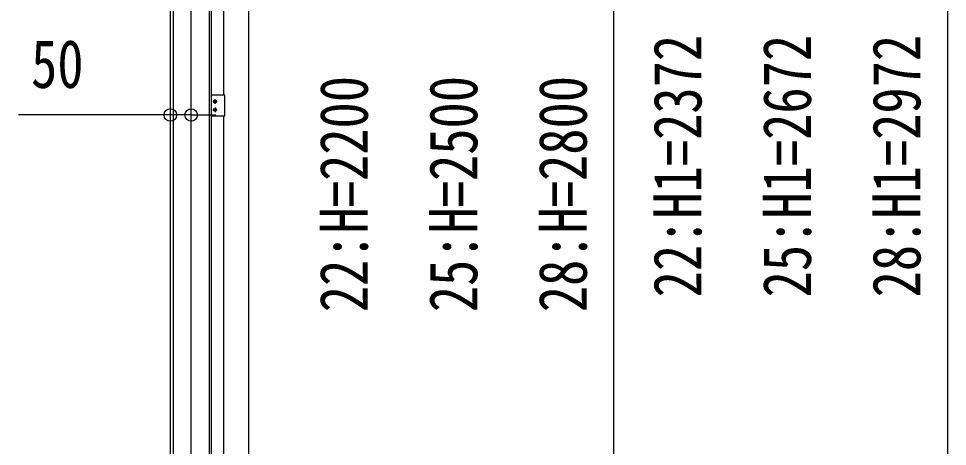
# Model space of a CAD drawing. Units: millimetres, scale not verified. Extents: x -14718 to 14718, y -10397 to 10401.
# Drawn here: x 1526 to 3753, y -4382 to -3358 of the extents above; entities that cross this region are included whole.
import ezdxf
from ezdxf.enums import TextEntityAlignment as Align

# ---------------------------------------------------------------- set-up
doc = ezdxf.new("R2010")
doc.units = ezdxf.units.MM
doc.header["$LTSCALE"] = 50
for name, color, linetype in [('0-4_YKK_12', 2, 'Continuous'), ('0-5_YKK_A1', 4, 'Continuous'), ('0-6_YKK_D', 6, 'Continuous')]:
    doc.layers.add(name, color=color, linetype=linetype)
doc.styles.add('ＭＳ ゴシック', font='')
doc.styles.get('ＭＳ ゴシック').set_extended_font_data('MS Gothic')

msp = doc.modelspace()

# ---------------------------------------------------------------- linework, layer by layer
at = {"layer": '0-4_YKK_12'}
msp.add_line((1939.52, -5264.1), (1939.52, -2457.37), dxfattribs=at)
at = {"layer": '0-5_YKK_A1'}
for p, q in [((1889.52, -2474.64), (1889.52, -4711.6)), ((1896.39, -2474.88), (1896.39, -5211.6)), ((1982.66, -2498.91), (1982.66, -5211.6)), ((1987.72, -2514.16), (1987.72, -4711.6)), ((2077.85, -4601.6), (2077.85, -2514.16)), ((2017.65, -3541.6), (2017.65, -2611.6)), ((2020.32, -3541.6), (1988.02, -3541.6)), ((1988.02, -3591.6), (1988.02, -3541.6)), ((1991.22, -3556.6), (2002.22, -3556.6)), ((1996.72, -3562.1), (1996.72, -3551.1)), ((1997.95, -3557.01), (1998.77, -3557.01)), ((2020.32, -3591.6), (2020.32, -3541.6)), ((1991.22, -3576.6), (2002.22, -3576.6)), ((1996.72, -3571.1), (1996.72, -3582.1)), ((1997.95, -3576.19), (1998.77, -3576.19)), ((2020.32, -3591.6), (1988.02, -3591.6)), ((2017.65, -4521.6), (2017.65, -3591.6))]:
    msp.add_line(p, q, dxfattribs=at)
for points in [[(1995.49, -3556.19), (1994.67, -3556.19), (1994.67, -3557.01), (1995.49, -3557.01)], [(1997.13, -3555.37), (1997.13, -3554.55), (1996.31, -3554.55), (1996.31, -3555.37)], [(1996.31, -3557.83), (1996.31, -3558.65), (1997.13, -3558.65), (1997.13, -3557.83)], [(1998.77, -3557.01), (1998.77, -3556.19), (1997.95, -3556.19)], [(1995.49, -3577.01), (1994.67, -3577.01), (1994.67, -3576.19), (1995.49, -3576.19)], [(1996.31, -3575.37), (1996.31, -3574.55), (1997.13, -3574.55), (1997.13, -3575.37)], [(1997.13, -3577.83), (1997.13, -3578.65), (1996.31, -3578.65), (1996.31, -3577.83)], [(1998.77, -3576.19), (1998.77, -3577.01), (1997.95, -3577.01)]]:
    msp.add_lwpolyline(points, dxfattribs=at)
for centre in [(1996.72, -3556.6), (1996.72, -3576.6)]:
    msp.add_circle(centre, 3.5, dxfattribs=at)
for centre, start, end in [((1995.49, -3555.37), 270, 0), ((1995.49, -3557.83), 0, 90), ((1997.95, -3555.37), 180, 270), ((1997.95, -3557.83), 90, 180), ((1995.49, -3575.37), 270, 0), ((1995.49, -3577.83), 0, 90), ((1997.95, -3575.37), 180, 270), ((1997.95, -3577.83), 90, 180)]:
    msp.add_arc(centre, 0.82, start, end, dxfattribs=at)
at = {"layer": '0-6_YKK_D'}
for p, q in [((3752.58, -2514.68), (3752.58, -4536.6)), ((2952.58, -4536.6), (2952.58, -2686.6)), ((1889.52, -3588.59), (1525.72, -3588.59)), ((1939.52, -3588.59), (1889.52, -3588.59)), ((1939.52, -3588.59), (1999.02, -3588.59))]:
    msp.add_line(p, q, dxfattribs=at)
for centre in [(1889.52, -3588.59), (1939.52, -3588.59)]:
    msp.add_circle(centre, 14.88, dxfattribs=at)

# ---------------------------------------------------------------- texts
at = {"layer": '0-6_YKK_D', "style": 'ＭＳ ゴシック', "width": 0.8}
for s, p in [('22:H1=2372', (3197.58, -4025.44)), ('25:H1=2672', (3460.08, -4025.44)), ('28:H1=2972', (3722.58, -4025.44)), ('22:H=2200', (2397.58, -4061)), ('25:H=2500', (2660.08, -4061)), ('28:H=2800', (2922.58, -4061))]:
    msp.add_text(s, height=115.5, rotation=90, dxfattribs=at).set_placement(p, align=Align.BOTTOM_LEFT)
msp.add_text('50', height=115.5, dxfattribs=at).set_placement((1555.72, -3558.59), align=Align.BOTTOM_LEFT)

doc.saveas('drawing.dxf')
